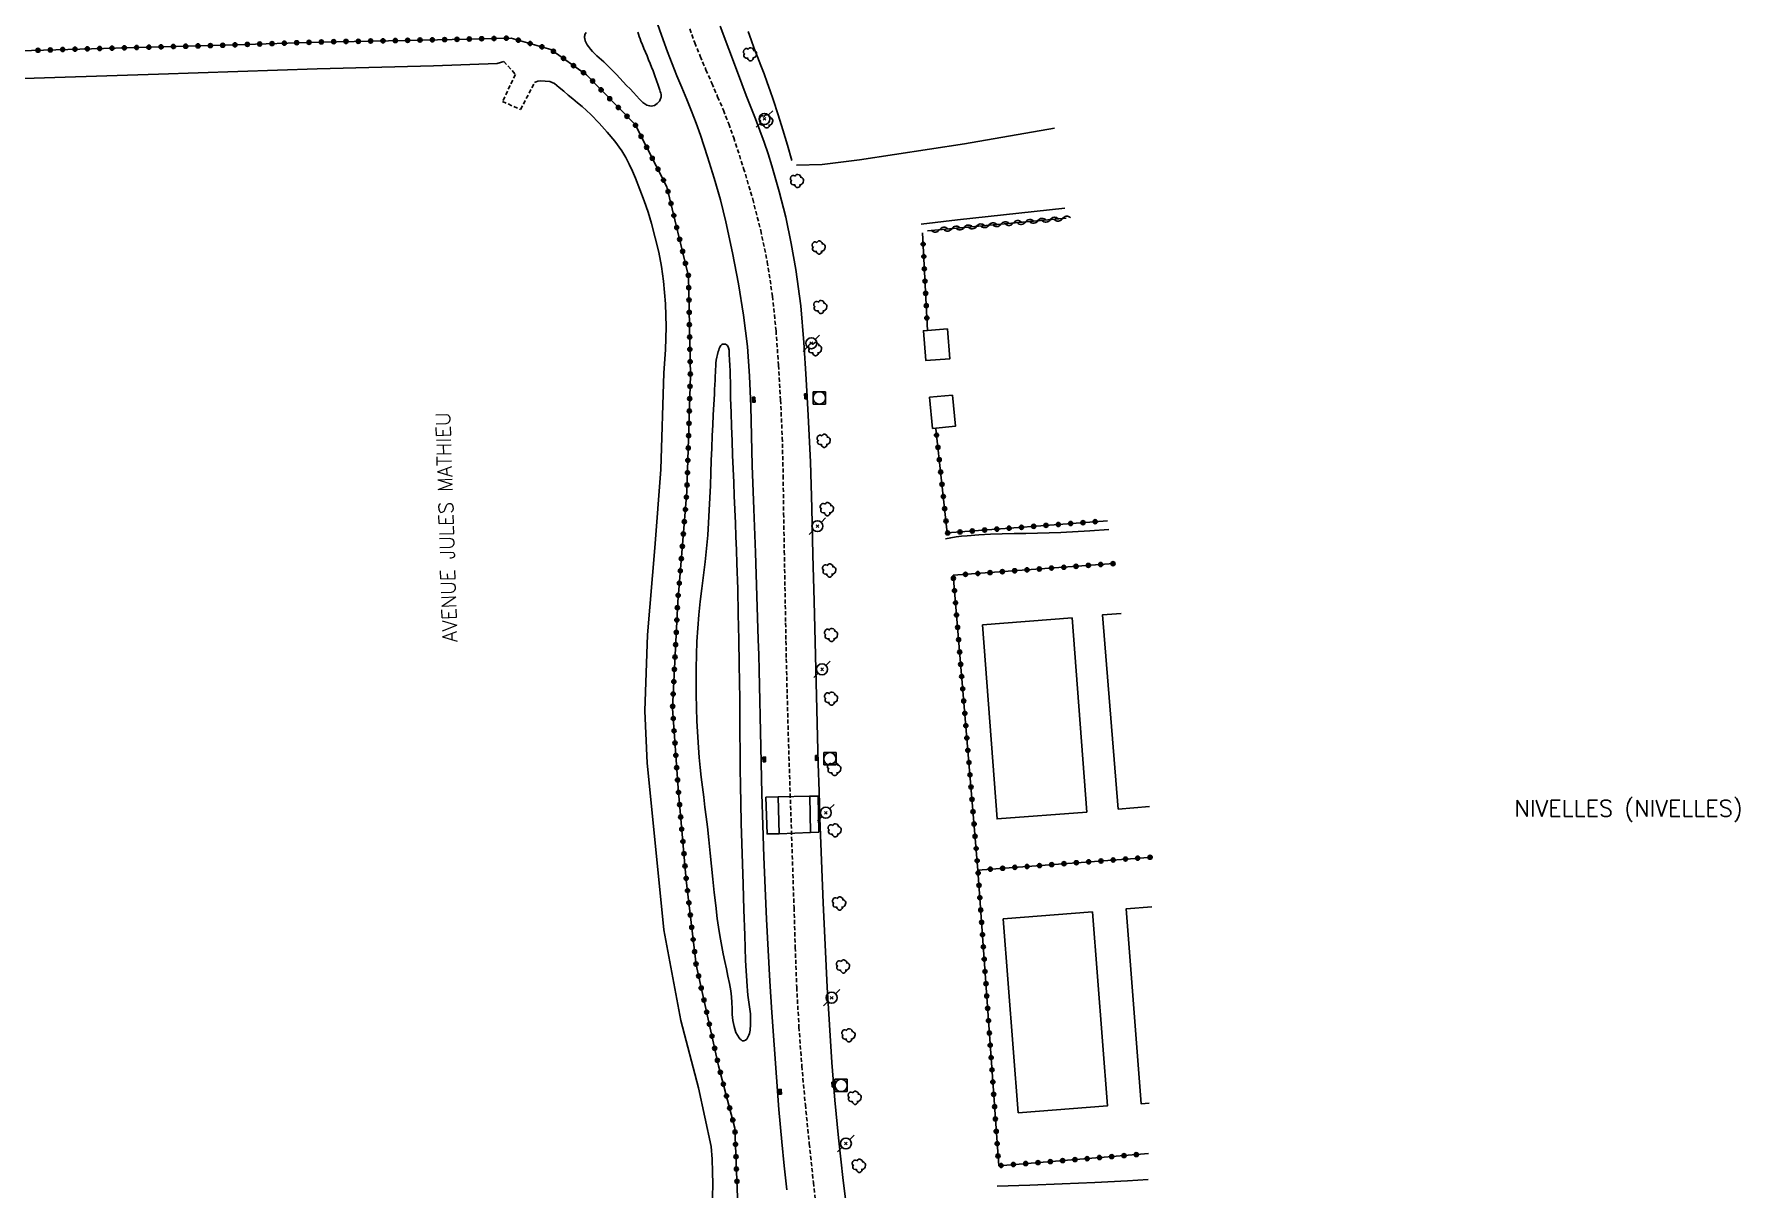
# Model space of a CAD drawing. Header units: millimetres. Extents: x 146000 to 147001, y 141999 to 143000.
# Drawn here: x 146775.2 to 146982.7, y 142189.7 to 142330.2 of the extents above; entities that cross this region are included whole.
import ezdxf
from ezdxf.enums import TextEntityAlignment as Align

# ---------------------------------------------------------------- set-up
doc = ezdxf.new("R2010")
doc.units = ezdxf.units.MM
doc.linetypes.add('DASHED', pattern=[0.75, 0.5, -0.25])
doc.layers.get('0').update_dxf_attribs({"linetype": 'CONTINUOUS'})
for name, color, linetype in [('W0001', 6, 'DASHED'), ('W0008', 7, 'CONTINUOUS'), ('W0014', 7, 'CONTINUOUS'), ('W0016', 2, 'CONTINUOUS'), ('W0017', 7, 'CONTINUOUS'), ('W0071', 7, 'CONTINUOUS'), ('W0104', 1, 'CONTINUOUS'), ('W0112', 1, 'DASHED'), ('W0300', 7, 'CONTINUOUS'), ('W0310', 3, 'CONTINUOUS'), ('W0323', 7, 'CONTINUOUS'), ('W0333', 7, 'CONTINUOUS'), ('W0401', 7, 'CONTINUOUS'), ('W0420', 7, 'CONTINUOUS'), ('W0473', 7, 'CONTINUOUS'), ('W0515', 5, 'CONTINUOUS'), ('W0980', 7, 'CONTINUOUS'), ('W0989', 7, 'CONTINUOUS')]:
    doc.layers.add(name, color=color, linetype=linetype)
doc.styles.get("Standard").update_dxf_attribs({"font": 'romans.shx', "width": 0.85})

# ---------------------------------------------------------------- blocks, each defined once
blk = doc.blocks.new('T300')
for p, q in [((-0.8, 0.51), (-0.86, 0.34)), ((-0.86, 0.34), (-0.86, 0.17)), ((-0.86, 0.17), (-0.74, 0.06)), ((-0.69, 0.63), (-0.8, 0.51)), ((-0.8, -0.06), (-0.74, 0.06)), ((-0.74, 0.06), (-0.69, 0.11)), ((-0.57, 0.69), (-0.69, 0.63)), ((-0.46, 0.69), (-0.57, 0.69)), ((-0.29, 0.63), (-0.46, 0.69)), ((-0.29, 0.63), (-0.17, 0.74)), ((-0.23, 0.57), (-0.29, 0.63)), ((-0.17, 0.74), (-0.06, 0.8)), ((-0.06, 0.8), (0.06, 0.8)), ((0.06, 0.8), (0.23, 0.74)), ((0.23, 0.74), (0.34, 0.63)), ((0.34, 0.63), (0.4, 0.51)), ((0.46, 0.46), (0.34, 0.46)), ((0.4, 0.51), (0.4, 0.46)), ((0.57, 0.4), (0.46, 0.46)), ((0.57, 0.4), (0.69, 0.29)), ((0.69, 0.29), (0.74, 0.17)), ((0.74, 0.06), (0.69, -0.17)), ((0.74, 0.17), (0.74, 0.06)), ((-0.8, -0.17), (-0.8, -0.06)), ((-0.8, -0.23), (-0.8, -0.17)), ((-0.74, -0.34), (-0.8, -0.23)), ((-0.69, -0.4), (-0.74, -0.34)), ((-0.51, -0.46), (-0.69, -0.4)), ((-0.4, -0.46), (-0.51, -0.46)), ((-0.4, -0.46), (-0.34, -0.46)), ((-0.34, -0.46), (-0.34, -0.4)), ((-0.34, -0.51), (-0.34, -0.46)), ((-0.29, -0.63), (-0.34, -0.51)), ((-0.17, -0.74), (-0.29, -0.63)), ((-0.06, -0.8), (-0.17, -0.74)), ((0.06, -0.8), (-0.06, -0.8)), ((0.17, -0.74), (0.06, -0.8)), ((0.23, -0.69), (0.17, -0.74)), ((0.29, -0.46), (0.23, -0.46)), ((0.29, -0.63), (0.23, -0.69)), ((0.46, -0.4), (0.29, -0.46)), ((0.34, -0.51), (0.29, -0.63)), ((0.34, -0.51), (0.34, -0.46)), ((0.57, -0.34), (0.46, -0.4)), ((0.63, -0.29), (0.57, -0.34)), ((0.69, -0.17), (0.63, -0.29))]:
    blk.add_line(p, q)
blk = doc.blocks.new('T473')
for p, q in [((-0.166667, 0.166667), (0.166667, -0.166667)), ((-0.166667, -0.166667), (0.166667, 0.166667)), ((0.500001, 0.500001), (1.000002, 1.000002)), ((-1.000002, -1.000002), (-0.500001, -0.500001))]:
    blk.add_line(p, q)
blk.add_ellipse((0, 0), major_axis=(0.471405, 0.471405), ratio=1, start_param=5.4977871438, end_param=11.780972451)
blk = doc.blocks.new('T401')
for p, q in [((-0.3, 0.3), (0, 0.3)), ((-0.3, -0.25), (-0.3, 0.3)), ((-0.3, 0.15), (0, 0.15)), ((-0.3, 0), (0, 0)), ((0, 0.3), (0, -0.25)), ((-0.3, -0.15), (0, -0.15)), ((-0.3, -0.25), (-0.3, -0.3)), ((-0.3, -0.3), (0, -0.3)), ((0, -0.3), (0, -0.25))]:
    blk.add_line(p, q)
blk = doc.blocks.new('T420')
for p, q in [((0.75, 0.75), (-0.75, 0.75)), ((-0.75, 0.75), (-0.75, -0.75)), ((0.75, 0.75), (0.75, -0.75)), ((0.75, -0.75), (-0.75, -0.75))]:
    blk.add_line(p, q)
blk.add_ellipse((0, 0), major_axis=(-0.53, 0.53), ratio=1, start_param=3.926991, end_param=10.210176)
blk = doc.blocks.new('t323o')
at = {"color": 0, "linetype": 'Continuous'}
for radius in [0.25, 0.15]:
    blk.add_circle((0, 0), radius, dxfattribs=at)
blk = doc.blocks.new('t310o')
at = {"color": 0, "linetype": 'Continuous'}
for centre, start, end in [((-0.5, 0.38), 216.8699, 323.1304), ((0.5, -0.37), 36.8699, 143.1303)]:
    blk.add_arc(centre, 0.625, start, end, dxfattribs=at)

msp = doc.modelspace()

# ---------------------------------------------------------------- linework, layer by layer
at = {"layer": 'W0001'}
msp.add_lwpolyline([(146854.97, 142330.83), (146855.59, 142329.15), (146856.25, 142327.49), (146856.95, 142325.85), (146857.66, 142324.21), (146858.37, 142322.58), (146859.07, 142320.93), (146859.72, 142319.27), (146860.32, 142317.59), (146861.53, 142313.86), (146862.64, 142310.11), (146863.61, 142306.31), (146864.41, 142302.48), (146865.04, 142298.3), (146865.47, 142294.1), (146865.77, 142289.89), (146866.02, 142285.68), (146866.23, 142281.09), (146866.34, 142276.48), (146866.4, 142271.88), (146866.48, 142267.28), (146866.52, 142265.09), (146866.56, 142262.91), (146866.6, 142260.72), (146866.64, 142258.54), (146866.68, 142256.35), (146866.72, 142254.17), (146866.77, 142251.98), (146866.83, 142249.8), (146866.97, 142244.53), (146867.14, 142239.27), (146867.32, 142234.01), (146867.5, 142228.74), (146867.66, 142223.9), (146867.81, 142219.06), (146867.99, 142214.21), (146868.26, 142209.37), (146868.61, 142204.63), (146869.04, 142199.91), (146869.52, 142195.18), (146870.02, 142190.46), (146870.55, 142185.59)], dxfattribs=at)
at = {"layer": 'W0008'}
for points in [[(146865.73, 142237.38), (146864.25, 142237.33), (146864.39, 142232.88), (146865.86, 142232.89)], [(146869.68, 142233.03), (146870.67, 142233.09), (146870.58, 142237.47), (146869.58, 142237.48)]]:
    msp.add_lwpolyline(points, close=True, dxfattribs=at)
at = {"layer": 'W0014'}
for points in [[(146850.86, 142332.03), (146851.73, 142329.49), (146852.27, 142328.02), (146852.83, 142326.57), (146853.41, 142325.13), (146854.01, 142323.69), (146854.6, 142322.25), (146855.19, 142320.81), (146855.74, 142319.36), (146856.27, 142317.89), (146857.13, 142315.28), (146857.95, 142312.66), (146858.7, 142310.02), (146859.37, 142307.35), (146860.19, 142303.59), (146860.9, 142299.8), (146861.5, 142296), (146861.98, 142292.17), (146862.26, 142288.56), (146862.4, 142284.94), (146862.47, 142281.31), (146862.57, 142277.7), (146862.77, 142272.4), (146862.96, 142267.11), (146863.14, 142261.81), (146863.3, 142256.51), (146863.36, 142254.65), (146863.4, 142252.78), (146863.45, 142250.91), (146863.49, 142249.05), (146863.53, 142247.18), (146863.57, 142245.31), (146863.61, 142243.45), (146863.66, 142241.58), (146863.76, 142237.75), (146863.86, 142233.93), (146863.98, 142230.1), (146864.13, 142226.27), (146864.31, 142222.49), (146864.51, 142218.72), (146864.73, 142214.94), (146864.98, 142211.16), (146865.24, 142207.22), (146865.52, 142203.27), (146865.82, 142199.33), (146866.17, 142195.39), (146866.47, 142192.48), (146866.8, 142189.57)], [(146874.28, 142185.54), (146873.63, 142190.71), (146873.06, 142195.89), (146872.63, 142200.46), (146872.28, 142205.05), (146871.98, 142209.63), (146871.7, 142214.22), (146871.43, 142219.36), (146871.19, 142224.5), (146870.99, 142229.64), (146870.8, 142234.78), (146870.7, 142238.08), (146870.6, 142241.38), (146870.51, 142244.69), (146870.43, 142247.99), (146870.36, 142251.3), (146870.28, 142254.6), (146870.2, 142257.91), (146870.1, 142261.21), (146869.96, 142266.85), (146869.83, 142272.5), (146869.66, 142278.14), (146869.39, 142283.78), (146869.14, 142288.22), (146868.86, 142292.67), (146868.48, 142297.11), (146867.9, 142301.54), (146867.33, 142304.73), (146866.65, 142307.9), (146865.86, 142311.05), (146864.97, 142314.16), (146864.52, 142315.61), (146864.02, 142317.05), (146863.5, 142318.47), (146862.96, 142319.89), (146862.41, 142321.3), (146861.85, 142322.71), (146861.31, 142324.13), (146860.78, 142325.55), (146859.73, 142328.36), (146858.66, 142331.17)], [(146867.39, 142314.8), (146866.86, 142316.67), (146866.31, 142318.53), (146865.73, 142320.39), (146865.12, 142322.23), (146864.76, 142323.28), (146864.39, 142324.32), (146864.01, 142325.36), (146863.62, 142326.39), (146863.22, 142327.42), (146862.83, 142328.46), (146862.45, 142329.49), (146862.07, 142330.53)]]:
    msp.add_lwpolyline(points, dxfattribs=at)
at = {"layer": 'W0016'}
for points in [[(146869.58, 142237.48), (146865.73, 142237.38)], [(146865.86, 142232.89), (146869.68, 142233.03)]]:
    msp.add_lwpolyline(points, dxfattribs=at)
at = {"layer": 'W0017'}
for points in [[(146867.96, 142314.23), (146871.08, 142314.33), (146875.61, 142314.88), (146888.42, 142316.85), (146899.35, 142318.73)], [(146900.59, 142309.01), (146887.56, 142307.6), (146883.11, 142307.07)]]:
    msp.add_lwpolyline(points, dxfattribs=at)
at = {"layer": 'W0071'}
for points in [[(146842.37, 142330.37), (146842.23, 142330.14), (146842.19, 142330.02), (146842.17, 142329.89), (146842.17, 142329.76), (146842.19, 142329.64), (146842.26, 142329.38), (146842.36, 142329.13), (146842.5, 142328.9), (146842.64, 142328.67), (146842.88, 142328.37), (146843.13, 142328.09), (146843.4, 142327.82), (146843.68, 142327.56), (146843.97, 142327.31), (146844.25, 142327.07), (146844.53, 142326.81), (146844.8, 142326.55), (146845.22, 142326.12), (146845.64, 142325.69), (146846.05, 142325.26), (146846.46, 142324.82), (146846.88, 142324.39), (146847.29, 142323.96), (146847.71, 142323.53), (146848.13, 142323.1), (146848.5, 142322.7), (146848.86, 142322.27), (146849.27, 142321.87), (146849.74, 142321.56), (146849.92, 142321.49), (146850.1, 142321.45), (146850.29, 142321.44), (146850.48, 142321.46), (146850.67, 142321.52), (146850.85, 142321.62), (146851.01, 142321.74), (146851.15, 142321.88), (146851.22, 142321.96), (146851.28, 142322.04), (146851.34, 142322.13), (146851.39, 142322.22), (146851.43, 142322.32), (146851.46, 142322.42), (146851.48, 142322.52), (146851.5, 142322.62), (146851.49, 142322.83), (146851.45, 142323.02), (146851.38, 142323.21), (146851.32, 142323.39), (146851.14, 142323.98), (146850.94, 142324.56), (146850.73, 142325.13), (146850.52, 142325.71), (146850.34, 142326.17), (146850.16, 142326.62), (146849.97, 142327.08), (146849.78, 142327.53), (146849.59, 142327.98), (146849.4, 142328.44), (146849.22, 142328.89), (146849.04, 142329.35), (146848.94, 142329.62), (146848.84, 142329.9), (146848.75, 142330.17), (146848.66, 142330.45)], [(146857.97, 142286.4), (146857.9, 142285.14), (146857.84, 142283.87), (146857.78, 142282.6), (146857.71, 142281.34), (146857.65, 142279.82), (146857.59, 142278.31), (146857.53, 142276.79), (146857.48, 142275.28), (146857.42, 142273.76), (146857.35, 142272.25), (146857.26, 142270.73), (146857.16, 142269.22), (146857.02, 142267.6), (146856.85, 142265.98), (146856.66, 142264.37), (146856.45, 142262.75), (146856.26, 142261.14), (146856.08, 142259.52), (146855.94, 142257.9), (146855.84, 142256.27), (146855.75, 142253.05), (146855.76, 142249.83), (146855.85, 142246.61), (146856.02, 142243.39), (146856.11, 142242.18), (146856.23, 142240.97), (146856.36, 142239.76), (146856.51, 142238.55), (146856.67, 142237.35), (146856.82, 142236.14), (146856.98, 142234.94), (146857.12, 142233.73), (146857.29, 142232.14), (146857.46, 142230.54), (146857.62, 142228.95), (146857.78, 142227.35), (146857.95, 142225.76), (146858.13, 142224.16), (146858.33, 142222.57), (146858.56, 142220.98), (146858.71, 142220.07), (146858.88, 142219.17), (146859.06, 142218.27), (146859.24, 142217.36), (146859.43, 142216.46), (146859.62, 142215.56), (146859.8, 142214.66), (146859.98, 142213.76), (146860.07, 142213.05), (146860.11, 142212.34), (146860.13, 142211.62), (146860.15, 142210.91), (146860.22, 142210.17), (146860.36, 142209.44), (146860.6, 142208.72), (146860.97, 142208.05), (146861.07, 142207.92), (146861.21, 142207.8), (146861.37, 142207.71), (146861.56, 142207.7), (146861.75, 142207.76), (146861.9, 142207.89), (146861.99, 142208.05), (146862.07, 142208.2), (146862.16, 142208.39), (146862.23, 142208.6), (146862.28, 142208.8), (146862.32, 142209.01), (146862.34, 142209.22), (146862.36, 142209.43), (146862.37, 142209.64), (146862.38, 142209.85), (146862.38, 142210.42), (146862.35, 142210.98), (146862.29, 142211.55), (146862.22, 142212.11), (146862.14, 142212.67), (146862.06, 142213.23), (146861.99, 142213.79), (146861.94, 142214.35), (146861.77, 142217.45), (146861.66, 142220.55), (146861.57, 142223.65), (146861.48, 142226.75), (146861.4, 142229.22), (146861.32, 142231.69), (146861.24, 142234.16), (146861.18, 142236.64), (146861.15, 142238.74), (146861.12, 142240.85), (146861.1, 142242.95), (146861.08, 142245.05), (146861.07, 142247.16), (146861.05, 142249.26), (146861.03, 142251.37), (146861, 142253.47), (146860.95, 142256.54), (146860.88, 142259.61), (146860.81, 142262.69), (146860.72, 142265.76), (146860.67, 142267.41), (146860.6, 142269.05), (146860.54, 142270.7), (146860.47, 142272.35), (146860.39, 142274), (146860.32, 142275.65), (146860.26, 142277.3), (146860.19, 142278.95), (146860.13, 142280.69), (146860.07, 142282.43), (146860.01, 142284.17), (146859.95, 142285.9), (146859.93, 142286.56), (146859.92, 142287.23), (146859.92, 142287.89), (146859.91, 142288.55), (146859.89, 142289.21), (146859.87, 142289.88), (146859.83, 142290.54), (146859.77, 142291.2), (146859.75, 142291.46), (146859.75, 142291.74), (146859.7, 142292.03), (146859.56, 142292.29), (146859.45, 142292.39), (146859.32, 142292.45), (146859.18, 142292.48), (146859.04, 142292.48), (146858.95, 142292.46), (146858.88, 142292.41), (146858.81, 142292.35), (146858.76, 142292.29), (146858.64, 142292.12), (146858.56, 142291.94), (146858.5, 142291.75), (146858.44, 142291.56), (146858.34, 142291.22), (146858.26, 142290.87), (146858.2, 142290.52), (146858.15, 142290.17)], [(146858.15, 142290.17), (146858.13, 142289.78), (146858.12, 142289.39), (146858.1, 142289.01), (146858.08, 142288.62), (146858.06, 142288.07), (146858.03, 142287.51), (146858, 142286.96), (146857.97, 142286.4)], [(146892.37, 142189.99), (146896.33, 142190.13), (146900.29, 142190.29), (146904.26, 142190.47), (146908.22, 142190.67), (146910.75, 142190.81)]]:
    msp.add_lwpolyline(points, dxfattribs=at)
at = {"layer": 'W0104'}
for points in [[(146886.33, 142294.33), (146886.63, 142290.7), (146883.71, 142290.46), (146883.41, 142294.09)], [(146886.94, 142286.26), (146887.29, 142282.48), (146884.51, 142282.22), (146884.16, 142286.01)]]:
    msp.add_lwpolyline(points, close=True, dxfattribs=at)
at = {"layer": 'W0112'}
msp.add_lwpolyline([(146832.37, 142326.88), (146833.76, 142325.28), (146832.2, 142322), (146834.38, 142321.01), (146836.1, 142324.29)], dxfattribs=at)
at = {"layer": 'W0300'}
msp.add_lwpolyline([(146905.96, 142269.91), (146903.65, 142269.75), (146900.14, 142269.56), (146898.72, 142269.5), (146897.29, 142269.46), (146895.86, 142269.43), (146894.43, 142269.41), (146893, 142269.38), (146891.57, 142269.34), (146890.14, 142269.27), (146888.72, 142269.16), (146888.05, 142269.09), (146887.39, 142269.01), (146886.73, 142268.91), (146886.08, 142268.79)], dxfattribs=at)
at = {"layer": 'W0310'}
msp.add_lwpolyline([(146900.75, 142307.78), (146883.88, 142306.26)], dxfattribs=at)
at = {"layer": 'W0323'}
for points in [[(146856.85, 142171), (146859.16, 142177.15), (146860.82, 142187.62), (146860.47, 142197.06), (146858.49, 142204.66), (146855.74, 142216.93), (146854.55, 142227.26), (146853.56, 142238.45), (146852.88, 142248.17), (146853.51, 142261.1), (146854.63, 142274.52), (146855.05, 142288.64), (146854.82, 142300.75), (146852.2, 142311.59), (146848.32, 142319.19), (146842.41, 142325.23), (146838.08, 142328.33), (146833.24, 142329.71), (146822.52, 142329.47), (146809.96, 142329.23), (146799.53, 142328.88), (146779.31, 142328.33), (146764.51, 142327.91)], [(146883.3, 142306.03), (146883.9, 142294.14)], [(146884.92, 142282.15), (146886.31, 142269.5), (146905.8, 142270.98)], [(146906.56, 142265.76), (146887.02, 142264.35)], [(146887.02, 142264.35), (146890.04, 142228.46), (146892.56, 142192.49), (146910.8, 142193.97)], [(146911.3, 142230.05), (146890.04, 142228.46)]]:
    msp.add_lwpolyline(points, dxfattribs=at)
at = {"layer": 'W0333'}
for points in [[(146890.58, 142258.33), (146892.36, 142234.7), (146903.27, 142235.52), (146901.49, 142259.15)], [(146903.99, 142223.37), (146905.81, 142199.8), (146894.94, 142198.95), (146893.12, 142222.53)]]:
    msp.add_lwpolyline(points, close=True, dxfattribs=at)
for points in [[(146907.09, 142235.9), (146905.18, 142259.51), (146907.46, 142259.7)], [(146910.91, 142236.21), (146907.09, 142235.9)], [(146911.21, 142224), (146908.08, 142223.77), (146909.88, 142200.03), (146910.88, 142200.11)]]:
    msp.add_lwpolyline(points, dxfattribs=at)
at = {"layer": 'W0515'}
for points in [[(146832.37, 142326.88), (146831.55, 142326.61), (146823.78, 142326.35), (146809.63, 142325.96), (146790.33, 142325.3), (146771.45, 142324.73), (146761.49, 142324.44)], [(146838.52, 142324.17), (146837.95, 142324.42), (146837.4, 142324.48), (146836.83, 142324.5), (146836.49, 142324.45), (146836.1, 142324.29)], [(146838.52, 142324.17), (146839.08, 142323.71), (146839.64, 142323.25), (146840.19, 142322.78), (146840.74, 142322.31), (146841.3, 142321.84), (146841.87, 142321.38), (146842.43, 142320.9), (146842.96, 142320.4), (146843.97, 142319.36), (146844.94, 142318.28), (146845.86, 142317.16), (146846.71, 142315.97), (146847.19, 142315.18), (146847.61, 142314.35), (146848, 142313.51), (146848.36, 142312.66), (146848.92, 142311.3), (146849.43, 142309.92), (146849.9, 142308.53), (146850.32, 142307.13), (146850.78, 142305.41), (146851.2, 142303.67), (146851.55, 142301.92), (146851.79, 142300.15), (146852.01, 142297.36), (146852.09, 142294.56), (146852.02, 142291.76), (146851.81, 142288.97)], [(146857.58, 142194.82), (146856.02, 142201.97), (146853.9, 142210.15), (146851.83, 142221.2), (146850.77, 142231.8), (146849.8, 142241.47), (146849.51, 142247.83), (146849.83, 142257.11), (146850.73, 142267.7), (146851.46, 142277.21), (146851.81, 142288.97)], [(146857.58, 142194.82), (146857.7, 142193.3), (146857.76, 142191.77), (146857.77, 142190.24), (146857.73, 142188.71), (146857.63, 142187.17), (146857.47, 142185.63), (146857.27, 142184.1), (146857.05, 142182.57), (146856.83, 142181.04), (146856.59, 142179.51), (146856.3, 142177.98), (146855.93, 142176.48), (146855.5, 142175.08), (146855.02, 142173.69), (146854.47, 142172.33), (146853.86, 142171)]]:
    msp.add_lwpolyline(points, dxfattribs=at)

# ---------------------------------------------------------------- block references
at = {"layer": 'W0300'}
for p in [(146862.36, 142327.74), (146864.33, 142319.57), (146868.08, 142312.31), (146870.71, 142304.22), (146870.92, 142296.98), (146870.28, 142291.85), (146871.33, 142280.7), (146871.72, 142272.39), (146872, 142264.93), (146872.23, 142257.08), (146872.23, 142249.33), (146872.61, 142240.76), (146872.66, 142233.3), (146873.21, 142224.41), (146873.67, 142216.74), (146874.34, 142208.36), (146875.09, 142200.76), (146875.61, 142192.49)]:
    msp.add_blockref('T300', p, dxfattribs=at)
at = {"layer": 'W0310', "rotation": 185.1473346817111}
for p in [(146895.83, 142307.34), (146897.32, 142307.48), (146898.82, 142307.61), (146900.31, 142307.74), (146885.37, 142306.4), (146886.87, 142306.53), (146888.36, 142306.67), (146889.85, 142306.8), (146891.35, 142306.94), (146892.84, 142307.07), (146894.34, 142307.21)]:
    msp.add_blockref('t310o', p, dxfattribs=at)
at = {"layer": 'W0323'}
for p, rotation in [((146775.67, 142328.23), 181.6494024085031), ((146777.17, 142328.27), 181.6494024085031), ((146778.67, 142328.32), 181.6494024085031), ((146780.17, 142328.36), 181.5520596753759), ((146781.67, 142328.4), 181.5520596753759), ((146783.17, 142328.44), 181.5520596753759), ((146784.67, 142328.48), 181.5520596753759), ((146786.17, 142328.52), 181.5520596753759), ((146787.67, 142328.56), 181.5520596753759), ((146789.17, 142328.6), 181.5520596753759), ((146790.66, 142328.64), 181.5520596753759), ((146792.16, 142328.68), 181.5520596753759), ((146793.66, 142328.72), 181.5520596753759), ((146795.16, 142328.76), 181.5520596753759), ((146796.66, 142328.8), 181.5520596753759), ((146798.16, 142328.84), 181.5520596753759), ((146799.66, 142328.89), 181.939160470908), ((146801.16, 142328.94), 181.939160470908), ((146802.66, 142328.99), 181.939160470908), ((146804.16, 142329.04), 181.939160470908), ((146805.66, 142329.09), 181.939160470908), ((146807.16, 142329.14), 181.939160470908), ((146808.66, 142329.19), 181.939160470908), ((146810.16, 142329.24), 181.0852248321923), ((146811.66, 142329.27), 181.0852248321923), ((146813.15, 142329.3), 181.0852248321923), ((146814.65, 142329.32), 181.0852248321923), ((146816.15, 142329.35), 181.0852248321923), ((146817.65, 142329.38), 181.0852248321923), ((146819.15, 142329.41), 181.0852248321923), ((146820.65, 142329.44), 181.0852248321923), ((146822.15, 142329.47), 181.0852248321923), ((146823.65, 142329.5), 181.2612762117978), ((146825.15, 142329.53), 181.2612762117978), ((146826.65, 142329.56), 181.2612762117978), ((146828.15, 142329.6), 181.2612762117978), ((146829.65, 142329.63), 181.2612762117978), ((146831.15, 142329.66), 181.2612762117978), ((146832.65, 142329.7), 181.2612762117978), ((146834.12, 142329.46), 164.1203335707695), ((146835.56, 142329.05), 164.1203335707695), ((146837, 142328.64), 164.1203335707695), ((146838.39, 142328.11), 144.3835969490172), ((146839.61, 142327.24), 144.3835969490172), ((146840.83, 142326.36), 144.3835969490172), ((146842.05, 142325.49), 144.3835969490172), ((146843.15, 142324.48), 134.3764101447358), ((146844.19, 142323.41), 134.3764101447358), ((146845.24, 142322.33), 134.3764101447358), ((146846.29, 142321.26), 134.3764101447358), ((146847.34, 142320.19), 134.3764101447358), ((146848.37, 142319.1), 117.0630541033229), ((146849.05, 142317.76), 117.0630541033229), ((146849.73, 142316.43), 117.0630541033229), ((146850.41, 142315.09), 117.0630541033229), ((146851.1, 142313.76), 117.0630541033229), ((146851.78, 142312.42), 117.0630541033229), ((146852.34, 142311.04), 103.5824941153899), ((146852.69, 142309.58), 103.5824941153899), ((146853.04, 142308.12), 103.5824941153899), ((146853.39, 142306.66), 103.5824941153899), ((146853.75, 142305.21), 103.5824941153899), ((146854.1, 142303.75), 103.5824941153899), ((146883.37, 142304.63), 272.8595216216781), ((146854.45, 142302.29), 103.5824941153899), ((146883.45, 142303.13), 272.8595216216781), ((146883.52, 142301.63), 272.8595216216781), ((146854.8, 142300.83), 103.5824941153899), ((146854.85, 142299.33), 91.08324417185115), ((146883.6, 142300.13), 272.8595216216781), ((146854.88, 142297.83), 91.08324417185115), ((146883.67, 142298.64), 272.8595216216781), ((146883.75, 142297.14), 272.8595216216781), ((146854.91, 142296.34), 91.08324417185115), ((146883.82, 142295.64), 272.8595216216781), ((146854.93, 142294.84), 91.08324417185115), ((146854.96, 142293.34), 91.08324417185115), ((146854.99, 142291.84), 91.08324417185115), ((146855.02, 142290.34), 91.08324417185115), ((146855.05, 142288.84), 91.08324417185115), ((146855.01, 142287.34), 88.2886131456361), ((146854.97, 142285.84), 88.2886131456361), ((146854.88, 142282.84), 88.2886131456361), ((146854.92, 142284.34), 88.2886131456361), ((146854.83, 142281.34), 88.2886131456361), ((146885, 142281.39), 276.2840111448838), ((146854.74, 142278.34), 88.2886131456361), ((146854.79, 142279.84), 88.2886131456361), ((146885.17, 142279.9), 276.2840111448838), ((146885.33, 142278.4), 276.2840111448838), ((146854.7, 142276.84), 88.2886131456361), ((146885.5, 142276.91), 276.2840111448838), ((146854.65, 142275.34), 88.2886131456361), ((146885.66, 142275.42), 276.2840111448838), ((146854.45, 142272.35), 85.2246976719223), ((146854.57, 142273.85), 85.2246976719223), ((146885.82, 142273.93), 276.2840111448838), ((146885.99, 142272.44), 276.2840111448838), ((146854.32, 142270.86), 85.2246976719223), ((146886.15, 142270.95), 276.2840111448838), ((146893.83, 142270.07), 4.336742801343195), ((146895.33, 142270.18), 4.336742801343195), ((146896.82, 142270.3), 4.336742801343195), ((146898.32, 142270.41), 4.336742801343195), ((146899.81, 142270.52), 4.336742801343195), ((146901.31, 142270.64), 4.336742801343195), ((146902.81, 142270.75), 4.336742801343195), ((146904.3, 142270.86), 4.336742801343195), ((146854.2, 142269.36), 85.2246976719223), ((146886.35, 142269.5), 4.336742801343195), ((146887.85, 142269.62), 4.336742801343195), ((146889.34, 142269.73), 4.336742801343195), ((146890.84, 142269.84), 4.336742801343195), ((146892.34, 142269.96), 4.336742801343195), ((146853.95, 142266.37), 85.2246976719223), ((146854.07, 142267.87), 85.2246976719223), ((146853.82, 142264.88), 85.2246976719223), ((146887.05, 142263.98), 274.8030194097603), ((146888.52, 142264.46), 184.1482009420459), ((146890.02, 142264.56), 184.1482009420459), ((146891.51, 142264.67), 184.1482009420459), ((146893.01, 142264.78), 184.1482009420459), ((146894.5, 142264.89), 184.1482009420459), ((146896, 142265), 184.1482009420459), ((146897.5, 142265.11), 184.1482009420459), ((146898.99, 142265.22), 184.1482009420459), ((146900.49, 142265.32), 184.1482009420459), ((146901.98, 142265.43), 184.1482009420459), ((146903.48, 142265.54), 184.1482009420459), ((146904.98, 142265.65), 184.1482009420459), ((146906.47, 142265.76), 184.1482009420459), ((146853.57, 142261.89), 85.2246976719223), ((146853.7, 142263.38), 85.2246976719223), ((146887.18, 142262.48), 274.8030194097603), ((146853.47, 142260.39), 87.209454915794), ((146887.31, 142260.99), 274.8030194097603), ((146853.4, 142258.89), 87.209454915794), ((146887.43, 142259.5), 274.8030194097603), ((146887.56, 142258), 274.8030194097603), ((146853.25, 142255.9), 87.209454915794), ((146853.33, 142257.39), 87.209454915794), ((146887.68, 142256.51), 274.8030194097603), ((146853.18, 142254.4), 87.209454915794), ((146887.81, 142255.01), 274.8030194097603), ((146887.93, 142253.52), 274.8030194097603), ((146853.04, 142251.4), 87.209454915794), ((146853.11, 142252.9), 87.209454915794), ((146888.06, 142252.02), 274.8030194097603), ((146852.96, 142249.9), 87.209454915794), ((146888.19, 142250.53), 274.8030194097603), ((146852.89, 142248.4), 87.209454915794), ((146888.31, 142249.03), 274.8030194097603), ((146888.44, 142247.54), 274.8030194097603), ((146852.97, 142246.91), 94.00100600231464), ((146853.07, 142245.41), 94.00100600231464), ((146888.56, 142246.04), 274.8030194097603), ((146853.18, 142243.92), 94.00100600231464), ((146888.69, 142244.55), 274.8030194097603), ((146888.81, 142243.05), 274.8030194097603), ((146853.28, 142242.42), 94.00100600231464), ((146888.94, 142241.56), 274.8030194097603), ((146853.38, 142240.92), 94.00100600231464), ((146853.49, 142239.43), 94.00100600231464), ((146889.06, 142240.06), 274.8030194097603), ((146853.6, 142237.93), 95.0928194612286), ((146889.19, 142238.57), 274.8030194097603), ((146889.32, 142237.07), 274.8030194097603), ((146853.74, 142236.44), 95.0928194612286), ((146853.87, 142234.94), 95.0928194612286), ((146889.44, 142235.58), 274.8030194097603), ((146854, 142233.45), 95.0928194612286), ((146889.57, 142234.08), 274.8030194097603), ((146854.14, 142231.95), 95.0928194612286), ((146889.69, 142232.59), 274.8030194097603), ((146889.82, 142231.1), 274.8030194097603), ((146854.27, 142230.46), 95.0928194612286), ((146854.4, 142228.97), 95.0928194612286), ((146889.94, 142229.6), 274.8030194097603), ((146891.53, 142228.58), 184.2773229829187), ((146893.03, 142228.69), 184.2773229829187), ((146894.53, 142228.8), 184.2773229829187), ((146896.02, 142228.91), 184.2773229829187), ((146897.52, 142229.02), 184.2773229829187), ((146899.01, 142229.14), 184.2773229829187), ((146900.51, 142229.25), 184.2773229829187), ((146902.01, 142229.36), 184.2773229829187), ((146903.5, 142229.47), 184.2773229829187), ((146905, 142229.58), 184.2773229829187), ((146906.49, 142229.7), 184.2773229829187), ((146907.99, 142229.81), 184.2773229829187), ((146909.48, 142229.92), 184.2773229829187), ((146910.98, 142230.03), 184.2773229829187), ((146854.54, 142227.47), 95.0928194612286), ((146890.06, 142228.11), 274.0055835683414), ((146890.17, 142226.61), 274.0055835683414), ((146854.7, 142225.98), 96.55015016690064), ((146854.87, 142224.49), 96.55015016690064), ((146890.27, 142225.11), 274.0055835683414), ((146855.04, 142223), 96.55015016690064), ((146890.38, 142223.62), 274.0055835683414), ((146855.22, 142221.51), 96.55015016690064), ((146890.48, 142222.12), 274.0055835683414), ((146890.59, 142220.62), 274.0055835683414), ((146855.39, 142220.02), 96.55015016690064), ((146855.56, 142218.53), 96.55015016690064), ((146890.69, 142219.13), 274.0055835683414), ((146855.73, 142217.04), 96.55015016690064), ((146890.8, 142217.63), 274.0055835683414), ((146890.9, 142216.13), 274.0055835683414), ((146856.05, 142215.57), 102.6300674407404), ((146856.37, 142214.11), 102.6300674407404), ((146891.01, 142214.64), 274.0055835683414), ((146856.7, 142212.65), 102.6300674407404), ((146891.11, 142213.14), 274.0055835683414), ((146857.03, 142211.18), 102.6300674407404), ((146891.22, 142211.65), 274.0055835683414), ((146891.32, 142210.15), 274.0055835683414), ((146857.36, 142209.72), 102.6300674407404), ((146857.69, 142208.26), 102.6300674407404), ((146891.43, 142208.65), 274.0055835683414), ((146858.01, 142206.79), 102.6300674407404), ((146891.53, 142207.16), 274.0055835683414), ((146858.34, 142205.33), 102.6300674407404), ((146858.7, 142203.87), 104.6027562126096), ((146891.64, 142205.66), 274.0055835683414), ((146891.74, 142204.16), 274.0055835683414), ((146859.07, 142202.42), 104.6027562126096), ((146891.85, 142202.67), 274.0055835683414), ((146859.45, 142200.97), 104.6027562126096), ((146859.83, 142199.52), 104.6027562126096), ((146891.95, 142201.17), 274.0055835683414), ((146892.06, 142199.67), 274.0055835683414), ((146860.21, 142198.07), 104.6027562126096), ((146892.16, 142198.18), 274.0055835683414), ((146860.49, 142196.6), 92.09281349337373), ((146892.26, 142196.68), 274.0055835683414), ((146860.54, 142195.1), 92.09281349337373), ((146860.6, 142193.6), 92.09281349337373), ((146892.37, 142195.19), 274.0055835683414), ((146892.47, 142193.69), 274.0055835683414), ((146901.83, 142193.24), 4.632034954160091), ((146903.32, 142193.36), 4.632034954160091), ((146904.82, 142193.49), 4.632034954160091), ((146906.31, 142193.61), 4.632034954160091), ((146907.81, 142193.73), 4.632034954160091), ((146909.3, 142193.85), 4.632034954160091), ((146860.65, 142192.1), 92.09281349337373), ((146892.86, 142192.52), 4.632034954160091), ((146894.35, 142192.64), 4.632034954160091), ((146895.85, 142192.76), 4.632034954160091), ((146897.34, 142192.88), 4.632034954160091), ((146898.84, 142193), 4.632034954160091), ((146900.33, 142193.12), 4.632034954160091), ((146860.71, 142190.6), 92.09281349337373)]:
    msp.add_blockref('t323o', p, dxfattribs=dict(at, rotation=rotation))
at = {"layer": 'W0401'}
for p, rotation in [((146862.61, 142285.71), 181.6304431081957), ((146869.26, 142286.12), 3.219631873804621), ((146863.89, 142241.93), 181.5301212896666), ((146870.58, 142242.13), 1.533995828158835), ((146865.8, 142201.49), 184.4034452697076), ((146872.6, 142202.38), 4.428739281436958)]:
    msp.add_blockref('T401', p, dxfattribs=dict(at, rotation=rotation))
at = {"layer": 'W0420'}
for p in [(146870.74, 142285.92), (146872.03, 142242.01), (146873.38, 142202.26)]:
    msp.add_blockref('T420', p, dxfattribs=at)
at = {"layer": 'W0473'}
for p in [(146864.07, 142319.87), (146869.77, 142292.58), (146870.51, 142270.32), (146871.07, 142252.9), (146871.53, 142235.45), (146872.24, 142212.94), (146873.97, 142195.2)]:
    msp.add_blockref('T473', p, dxfattribs=at)

# ---------------------------------------------------------------- texts
at = {"layer": 'W0980'}
msp.add_text('NIVELLES (NIVELLES)', height=2, dxfattribs=at).set_placement((146969.19, 142235.85), align=Align.MIDDLE)
at = {"layer": 'W0989'}
msp.add_text('AVENUE JULES MATHIEU', height=1.75, rotation=91.782, dxfattribs=at).set_placement((146826.68, 142256.23))

doc.saveas('drawing.dxf')
